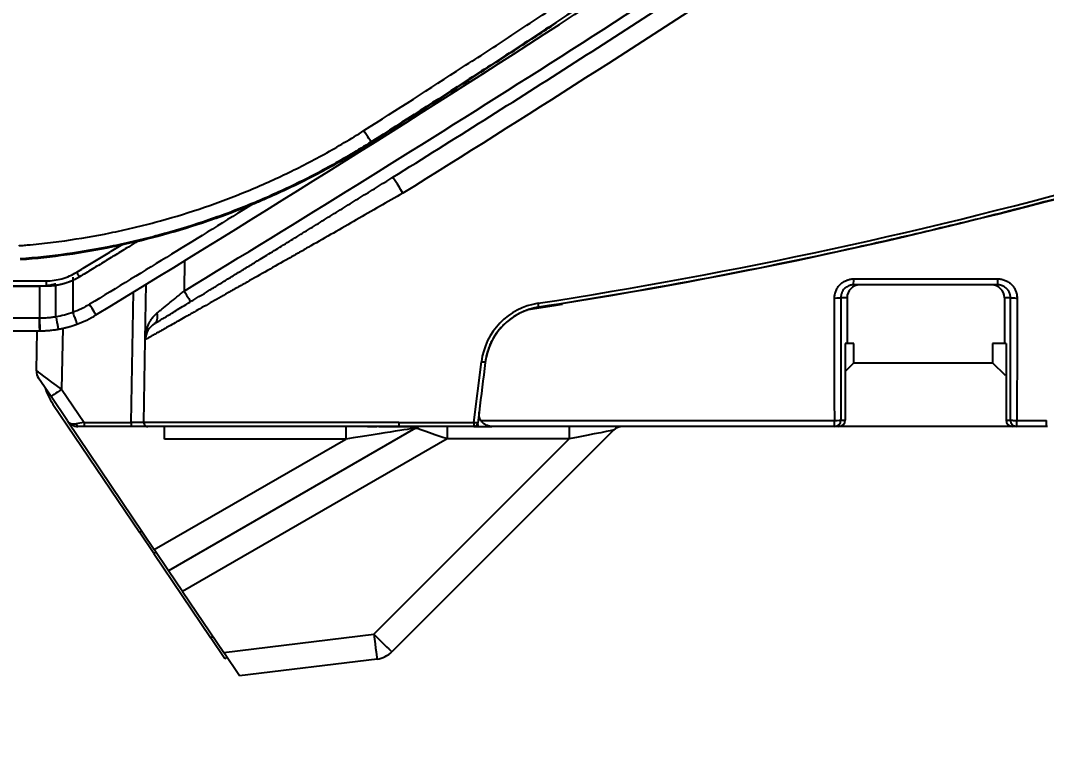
# Model space of a CAD drawing. Extents: x 86520 to 160660, y -2551 to 2752.
# Drawn here: x 90727.5 to 90807.9, y 1524 to 1580.6 of the extents above; entities that cross this region are included whole.
import ezdxf

# ---------------------------------------------------------------- set-up
doc = ezdxf.new("R2010")
doc.units = 0
doc.header["$LTSCALE"] = 10
doc.header["$MEASUREMENT"] = 0
doc.layers.get('DEFPOINTS').update_dxf_attribs({"linetype": 'CONTINUOUS'})
doc.layers.add('1', color=7, linetype='CONTINUOUS')
doc.dimstyles.new('경보기_스탈', dxfattribs={"dimtxt": 3.15, "dimasz": 2.5, "dimexe": 1, "dimexo": 1, "dimgap": 1, "dimtad": 1, "dimtoh": 1, "dimdec": 3, "dimzin": 1, "dimtxsty": 'STANDARD', "dimcen": 0, "dimclrd": 2, "dimclre": 2, "dimclrt": 4, "dimazin": 3, "dimtp": 0.1, "dimtm": 0.1, "dimtfac": 1, "dimtdec": 3, "dimtmove": 0, "dimatfit": 3})

# ---------------------------------------------------------------- blocks, each defined once
blk = doc.blocks.new('*D456')
at = {"layer": '1', "color": 1, "linetype": 'CONTINUOUS'}
for p, q in [((90896.355, 1600.83), (90896.355, 1457.618)), ((90358.158, 1582.351), (90358.158, 1457.618)), ((90881.355, 1462.618), (90373.158, 1462.618))]:
    blk.add_line(p, q, dxfattribs=at)
for points in [[(90373.158, 1465.118), (90373.158, 1460.118), (90358.158, 1462.618)], [(90881.355, 1465.118), (90881.355, 1460.118), (90896.355, 1462.618)]]:
    blk.add_solid(points, dxfattribs=at)
at = {"layer": 'DEFPOINTS', "color": 0, "linetype": 'CONTINUOUS'}
for p in [(90896.355, 1601.83), (90358.158, 1583.351), (90358.158, 1462.618)]:
    blk.add_point(p, dxfattribs=at)
at = {"layer": '1', "color": 2, "linetype": 'CONTINUOUS', "insert": (90630.878, 1475.118), "char_height": 15, "attachment_point": 5}
blk.add_mtext('539', dxfattribs=at)

msp = doc.modelspace()

# ---------------------------------------------------------------- linework, layer by layer
at = {"layer": '1', "color": 7, "linetype": 'CONTINUOUS'}
for p, q in [((90740.3305, 1561.7984), (90740.2882, 1559.3777)), ((90746.2444, 1561.8695), (90746.2444, 1561.8693)), ((90731.5597, 1560.4569), (90731.5588, 1557.6988)), ((90737.2468, 1555.5624), (90737.3232, 1559.9384)), ((90804.0821, 1559.8562), (90792.7707, 1559.8562)), ((90792.7837, 1560.3301), (90804.0951, 1560.3301)), ((90736.1335, 1549.0618), (90736.3124, 1559.3134)), ((90792.2623, 1558.8562), (90791.771, 1558.8562)), ((90792.2623, 1558.8562), (90792.2623, 1555.2566)), ((90804.5956, 1558.8562), (90804.5956, 1555.2566)), ((90805.0803, 1558.8562), (90804.5956, 1558.8562)), ((90730.7673, 1556.4768), (90730.6835, 1551.6723)), ((90728.709, 1553.1173), (90728.7638, 1556.2562)), ((90737.1333, 1549.0618), (90737.2468, 1555.5624)), ((90792.1227, 1555.2566), (90792.1227, 1549.2566)), ((90792.1229, 1555.2566), (90792.1227, 1555.2566)), ((90792.8036, 1555.2566), (90792.1229, 1555.2566)), ((90792.8036, 1553.7566), (90792.8036, 1555.2566)), ((90803.678, 1555.2566), (90803.678, 1553.7566)), ((90804.7351, 1555.2566), (90803.678, 1555.2566)), ((90804.7352, 1555.2566), (90804.7351, 1555.2566)), ((90804.7352, 1555.2566), (90804.7352, 1549.2566)), ((90763.0116, 1549.0618), (90763.5964, 1553.8246)), ((90792.8036, 1553.7566), (90792.1227, 1553.0757)), ((90792.8036, 1553.7566), (90803.678, 1553.7566)), ((90804.678, 1552.7566), (90803.678, 1553.7566)), ((90729.8544, 1551.0957), (90728.8798, 1552.5406)), ((90804.7352, 1552.7566), (90804.678, 1552.7566)), ((90730.6835, 1551.6723), (90732.4443, 1549.0618)), ((90731.1348, 1549.1974), (90729.8544, 1551.0957)), ((90730.0074, 1550.5113), (90736.7878, 1540.4589)), ((90763.414, 1549.8718), (90763.3094, 1549.02)), ((90763.5569, 1549.2304), (90791.2929, 1549.2304)), ((90791.7798, 1549.2566), (90792.1227, 1549.2566)), ((90804.7352, 1549.2566), (90805.0716, 1549.2566)), ((90805.5846, 1549.2304), (90807.8988, 1549.2304)), ((90731.1349, 1549.1974), (90737.9525, 1539.0899)), ((90732.4443, 1548.7566), (90731.9639, 1548.7566)), ((90732.4443, 1549.0618), (90732.4443, 1548.7566)), ((90732.4443, 1549.0618), (90736.1335, 1549.0618)), ((90736.1335, 1548.7566), (90732.4443, 1548.7566)), ((90736.1335, 1549.0618), (90736.1335, 1548.7566)), ((90737.4333, 1548.7566), (90736.1335, 1548.7566)), ((90757.1303, 1548.7566), (90737.4333, 1548.7566)), ((90738.7369, 1547.7653), (90738.7542, 1548.7566)), ((90758.4335, 1548.6226), (90739.0651, 1537.4403)), ((90752.9788, 1548.7566), (90752.9788, 1547.7653)), ((90773.9642, 1548.4637), (90756.5825, 1531.082)), ((90757.1303, 1549.0618), (90757.1303, 1548.7566)), ((90757.1303, 1549.0618), (90763.0116, 1549.0618)), ((90763.0116, 1548.7566), (90757.1303, 1548.7566)), ((90760.9032, 1548.7566), (90760.9032, 1547.774)), ((90763.0116, 1549.0618), (90763.0116, 1548.7566)), ((90763.012, 1548.7566), (90763.3094, 1548.7566)), ((90791.2799, 1548.7566), (90764.4073, 1548.7566)), ((90770.481, 1548.7566), (90770.481, 1547.774)), ((90791.6228, 1548.7566), (90791.2799, 1548.7566)), ((90805.2349, 1548.7566), (90791.623, 1548.7566)), ((90805.5715, 1548.7566), (90805.2351, 1548.7566)), ((90807.8857, 1548.7566), (90805.5715, 1548.7566)), ((90737.9525, 1539.0899), (90752.9788, 1547.7653)), ((90752.9788, 1547.7653), (90738.7369, 1547.7653)), ((90760.9032, 1547.774), (90740.1693, 1535.8033)), ((90755.1683, 1532.4613), (90770.481, 1547.774)), ((90770.481, 1547.774), (90760.9032, 1547.774)), ((90736.7878, 1540.4589), (90736.9614, 1540.5592)), ((90737.9089, 1538.7968), (90736.7878, 1540.4589)), ((90738.0825, 1538.897), (90737.9089, 1538.7968)), ((90737.9089, 1538.7968), (90742.3669, 1532.1875)), ((90739.0651, 1537.4403), (90737.9525, 1539.0899)), ((90740.1693, 1535.8033), (90739.0651, 1537.4403)), ((90740.1693, 1535.8033), (90743.3983, 1531.0161)), ((90743.3983, 1531.0161), (90755.1683, 1532.4613)), ((90742.3669, 1532.1875), (90742.5406, 1532.2877)), ((90743.4881, 1530.5253), (90742.3669, 1532.1875)), ((90744.6317, 1529.1874), (90743.3983, 1531.0161)), ((90743.6617, 1530.6256), (90743.4881, 1530.5253)), ((90755.412, 1530.5111), (90744.6317, 1529.1874))]:
    msp.add_line(p, q, dxfattribs=at)
for centre, radius, start, end in [((90708.9656, 1941.5883), 387.7, 278.765751, 285.702534), ((90708.9656, 1941.5831), 388, 278.765751, 285.702534), ((90768.8569, 1553.1787), 5.3, 98.765751, 173), ((90768.8569, 1553.1734), 5, 98.765751, 173), ((90708.9656, 1939.0831), 385.6, 278.698024, 279.101051), ((90738.7466, 1555.5362), 1.5, 121.271352, 179.000113), ((90729.7088, 1553.0998), 1, 179, 214), ((90734.1526, 1553.3072), 5, 197.739504, 214), ((90731.9639, 1549.7566), 1, 214, 270), ((90737.4333, 1549.0566), 0.3, 179.000113, 270), ((90758.9335, 1547.7566), 1, 90, 120), ((90763.0116, 1549.0566), 0.3, 270, 353), ((90774.6713, 1547.7566), 1, 90, 135), ((90755.1683, 1532.4962), 2, 277, 315)]:
    msp.add_arc(centre, radius, start, end, dxfattribs=at)
for centre, major_axis, ratio, start_param, end_param in [((90754.4113, 1571.9176), (0.5362, -0.8441), 0.003709, 0.0521192, 1.6227649), ((90757.4443, 1567.0287), (0.7932, -1.2731), 0.00923, 1.5856096, 3.1415927), ((90731.8763, 1560.8284), (0.2082, -0.3415), 0.006839, 0, 1.6279603), ((90729.4818, 1560.1561), (0, -0.4), 0.025445, 4.6601584, 6.2831853), ((90793.2622, 1558.8562), (0, -1), 0.999848, 3.1415927, 4.712389), ((90792.7707, 1560.3562), (0, -0.5), 0.026143, 0, 1.5186329), ((90803.5957, 1558.8562), (0, 1), 0.999848, 4.712389, 6.2831853), ((90804.0821, 1560.3562), (0, -0.5), 0.026143, 0, 1.5186329), ((90740.28, 1559.3952), (0.5203, -0.854), 0.002055, 4.7315742, 6.2831853), ((90732.8574, 1558.3523), (-0.5205, 0.8538), 0.007728, 3.1415927, 4.6872362), ((90768.0492, 1558.4115), (-0.0457, 0.2965), 0.00266, 3.1415927, 4.7296384), ((90791.2711, 1558.8562), (0.5, 0.0005), 0.052189, 4.7384514, 6.2657082), ((90805.5803, 1558.8562), (-0.5, 0.0005), 0.052141, 0.0174771, 1.5969538), ((90737.4488, 1557.673), (0.5191, -0.8547), 0.643305, 0, 1.1715533), ((90728.9534, 1557.2561), (0, 1), 0.02547, 1.5883005, 3.1415534), ((90763.5964, 1553.8193), (-0.2978, 0.0366), 0.017322, 3.1415927, 4.7145159), ((90730.6838, 1551.6544), (-1.9748, 1.4629), 0.005778, 4.7168199, 6.2873117), ((90730.6835, 1551.6549), (0.829, 0.5592), 0.014469, 1.5610369, 3.1415927), ((90791.2799, 1549.2566), (0, 0.5), 0.999848, 3.1415927, 4.712389), ((90791.2799, 1549.2566), (0, -0.5), 0.026143, 0, 1.5184749), ((90791.2799, 1549.2566), (0.5, 0.0005), 0.052339, 4.7384509, 6.2657081), ((90791.6228, 1549.2566), (0, 0.5), 0.999848, 3.1415927, 4.712389), ((90805.2351, 1549.2566), (0, -0.5), 0.999848, 4.712389, 6.2831853), ((90805.5715, 1549.2566), (0, 0.5), 0.999848, 1.5707963, 3.1415927), ((90805.5715, 1549.2566), (-0.5, 0.0005), 0.052292, 0.0174772, 1.5969539), ((90805.5715, 1549.2566), (0, 0.5), 0.026143, 3.1415927, 4.6600676), ((90807.8857, 1549.2566), (0, -0.5), 0.026143, 0, 1.5184749), ((90731.9639, 1549.7566), (-0.829, -0.5592), 0.695659, 0, 0.9773844), ((90732.436, 1549.0566), (-1.0931, -0.1678), 0.00355, 4.7043055, 5.3074769), ((90731.9639, 1549.0566), (0, 0.3), 0.493458, 1.878375, 3.1415927), ((90736.1331, 1549.0566), (-1.0002, -0.0052), 0.005232, 3.1414739, 4.7119657), ((90757.1363, 1549.0566), (-20.003, 0.0052), 0.000262, 4.712689, 6.2831808), ((90752.9335, 1547.7566), (-5.5, -0.866), 0.000282, 3.1408613, 4.7041001), ((90760.9335, 1547.7566), (-2.5, 0.866), 0.002493, 4.7253444, 6.2810259), ((90763.0116, 1549.0566), (-0.2978, 0.0366), 0.017322, 3.1415927, 4.7145159), ((90770.4287, 1547.7566), (-3.5355, -0.7071), 0.001899, 3.1387446, 4.6971999), ((90755.1683, 1532.4962), (0.2437, -1.9851), 0.002127, 4.7297122, 6.2831853), ((90755.1683, 1532.4962), (1.4142, -1.4142), 0.012342, 4.72473, 6.2831853)]:
    msp.add_ellipse(centre, major_axis=major_axis, ratio=ratio, start_param=start_param, end_param=end_param, dxfattribs=at)
for points, knots in [([(90754.3865, 1571.9634), (90756.9721, 1573.606), (90759.55, 1575.2606), (90763.4053, 1577.7603), (90764.6884, 1578.5965), (90767.2508, 1580.2747), (90768.5299, 1581.1168), (90772.3631, 1583.6498), (90774.9126, 1585.3475), (90778.7291, 1587.9056), (90779.9999, 1588.7602), (90782.5393, 1590.4729), (90783.8079, 1591.3311), (90786.3426, 1593.0505), (90787.6088, 1593.9117), (90790.1388, 1595.6369), (90791.4027, 1596.5009), (90795.1905, 1599.0974), (90797.7107, 1600.8344), (90800.8537, 1603.0138), (90801.4819, 1603.4501), (90802.7376, 1604.3236), (90803.3651, 1604.7607), (90805.2464, 1606.0735), (90806.499, 1606.9503), (90808.3755, 1608.2681), (90809.0005, 1608.7077), (90810.2491, 1609.5876), (90810.8728, 1610.028), (90812.742, 1611.3501), (90813.9856, 1612.233), (90815.8471, 1613.5596), (90816.4669, 1614.0022), (90817.7052, 1614.8881), (90818.3236, 1615.3314), (90819.2502, 1615.997), (90819.5589, 1616.219), (90820.1754, 1616.6628), (90820.4833, 1616.8847), (90821.4056, 1617.5504), (90822.0187, 1617.9941), (90823.2405, 1618.8812), (90823.8493, 1619.3246), (90825.0617, 1620.2113), (90825.6655, 1620.6546), (90826.8677, 1621.5407), (90827.4663, 1621.9834), (90828.6587, 1622.8688), (90829.2524, 1623.3116), (90830.4353, 1624.1968), (90831.0245, 1624.6392), (90831.9047, 1625.3025), (90832.1975, 1625.5235), (90832.7818, 1625.9654), (90833.0733, 1626.1862), (90833.6548, 1626.6277), (90833.9448, 1626.8483), (90834.5232, 1627.2891), (90834.8115, 1627.5093), (90835.3863, 1627.9493), (90835.6727, 1628.1691), (90836.2434, 1628.6082), (90836.5277, 1628.8275), (90837.094, 1629.2659), (90837.3761, 1629.485), (90837.938, 1629.9231), (90838.2179, 1630.1421), (90838.7757, 1630.5804), (90839.0535, 1630.7998), (90839.6074, 1631.2383), (90839.8836, 1631.4574), (90840.7098, 1632.1143), (90841.2575, 1632.5515), (90841.9377, 1633.0971), (90842.0735, 1633.2061), (90842.3441, 1633.4237), (90842.4791, 1633.5323), (90842.8827, 1633.8575), (90843.1501, 1634.0736), (90843.9478, 1634.7194), (90844.473, 1635.1472), (90845.5116, 1635.9978), (90846.0249, 1636.4205), (90847.041, 1637.2613), (90847.5438, 1637.6794), (90848.5395, 1638.5113), (90849.0326, 1638.925), (90850.0097, 1639.7476), (90850.4939, 1640.1565), (90851.2137, 1640.7665), (90851.4525, 1640.9693), (90851.8091, 1641.2725), (90851.9278, 1641.3734), (90852.1642, 1641.5748), (90852.7537, 1642.0772), (90853.3345, 1642.5741), (90854.2532, 1643.3622), (90854.7072, 1643.7527), (90855.605, 1644.5267), (90856.0488, 1644.9101), (90856.9266, 1645.6699), (90857.3606, 1646.0461), (90858.2187, 1646.7911), (90858.6429, 1647.1597), (90859.4815, 1647.8887), (90859.8957, 1648.2493), (90860.5098, 1648.785), (90860.7134, 1648.9627), (90861.1181, 1649.3165), (90861.3193, 1649.4927), (90861.9193, 1650.0187), (90862.3146, 1650.3662), (90863.0949, 1651.0535), (90863.4799, 1651.3934), (90864.2382, 1652.0637), (90864.6115, 1652.394), (90864.9785, 1652.7193)], [0, 0, 0, 0, 0.0625, 0.0625, 0.09375, 0.09375, 0.125, 0.125, 0.1875, 0.1875, 0.21875, 0.21875, 0.25, 0.25, 0.28125, 0.28125, 0.3125, 0.3125, 0.375, 0.375, 0.390625, 0.390625, 0.40625, 0.40625, 0.4375, 0.4375, 0.453125, 0.453125, 0.46875, 0.46875, 0.5, 0.5, 0.515625, 0.515625, 0.53125, 0.53125, 0.5390625, 0.5390625, 0.546875, 0.546875, 0.5625, 0.5625, 0.578125, 0.578125, 0.59375, 0.59375, 0.609375, 0.609375, 0.625, 0.625, 0.640625, 0.640625, 0.6484375, 0.6484375, 0.65625, 0.65625, 0.6640625, 0.6640625, 0.671875, 0.671875, 0.6796875, 0.6796875, 0.6875, 0.6875, 0.6953125, 0.6953125, 0.703125, 0.703125, 0.7109375, 0.7109375, 0.71875, 0.71875, 0.734375, 0.734375, 0.7382812, 0.7382812, 0.7421875, 0.7421875, 0.75, 0.75, 0.765625, 0.765625, 0.78125, 0.78125, 0.796875, 0.796875, 0.8125, 0.8125, 0.828125, 0.828125, 0.8359375, 0.8359375, 0.8398437, 0.8398437, 0.84375, 0.859375, 0.859375, 0.875, 0.875, 0.890625, 0.890625, 0.90625, 0.90625, 0.921875, 0.921875, 0.9375, 0.9375, 0.9453125, 0.9453125, 0.953125, 0.953125, 0.96875, 0.96875, 0.984375, 0.984375, 1, 1, 1, 1]), ([(90865.3661, 1651.4301), (90864.9925, 1651.1056), (90864.6126, 1650.7763), (90863.8414, 1650.1081), (90863.4501, 1649.7694), (90862.6575, 1649.0844), (90862.2563, 1648.7381), (90861.6475, 1648.2141), (90861.4434, 1648.0386), (90861.0329, 1647.6862), (90860.8265, 1647.5092), (90860.2036, 1646.9758), (90859.7836, 1646.6169), (90858.9342, 1645.8916), (90858.5049, 1645.5251), (90857.6382, 1644.7844), (90857.2007, 1644.4103), (90856.3171, 1643.6548), (90855.8711, 1643.2734), (90854.9699, 1642.5035), (90854.5147, 1642.1149), (90853.5947, 1641.3307), (90853.1298, 1640.935), (90852.5423, 1640.436), (90852.4245, 1640.3359), (90852.1882, 1640.1355), (90852.0697, 1640.035), (90851.7136, 1639.7332), (90851.4751, 1639.5313), (90850.7567, 1638.924), (90850.2735, 1638.5168), (90849.2986, 1637.6975), (90848.8068, 1637.2854), (90847.8133, 1636.4567), (90847.3117, 1636.0401), (90846.2975, 1635.2024), (90845.785, 1634.7813), (90845.0067, 1634.1459), (90844.7458, 1633.9335), (90844.2205, 1633.5073), (90843.9562, 1633.2936), (90843.4243, 1632.8648), (90843.1567, 1632.6497), (90842.7529, 1632.3258), (90842.6179, 1632.2177), (90842.3471, 1632.0011), (90842.2113, 1631.8926), (90841.8034, 1631.5669), (90841.5306, 1631.3496), (90840.9834, 1630.9146), (90840.709, 1630.697), (90840.1588, 1630.2613), (90839.8829, 1630.0433), (90839.4678, 1629.716), (90839.3293, 1629.6069), (90839.0516, 1629.3888), (90838.9125, 1629.2797), (90838.4944, 1628.9527), (90838.2146, 1628.7348), (90837.6523, 1628.2992), (90837.3699, 1628.0815), (90836.8027, 1627.646), (90836.518, 1627.4282), (90835.9463, 1626.9923), (90835.6594, 1626.7741), (90835.0839, 1626.3374), (90834.7952, 1626.1188), (90834.2165, 1625.6811), (90833.9264, 1625.4621), (90833.3449, 1625.0236), (90833.0535, 1624.8042), (90832.4696, 1624.3652), (90832.1771, 1624.1456), (90831.2978, 1623.4865), (90830.7094, 1623.0467), (90829.5282, 1622.1667), (90828.9354, 1621.7266), (90827.7449, 1620.8465), (90827.1472, 1620.4064), (90825.9467, 1619.5256), (90825.3439, 1619.085), (90824.1335, 1618.2036), (90823.526, 1617.7629), (90822.3068, 1616.8809), (90821.6952, 1616.4397), (90820.7753, 1615.7778), (90820.4683, 1615.5571), (90819.8536, 1615.1157), (90819.5459, 1614.8949), (90818.007, 1613.7917), (90816.7732, 1612.9105), (90814.3005, 1611.1509), (90813.0616, 1610.2724), (90811.1996, 1608.9569), (90810.5783, 1608.5187), (90809.3345, 1607.6432), (90808.7119, 1607.2057), (90806.8429, 1605.8944), (90805.5953, 1605.0219), (90803.7217, 1603.7156), (90803.0967, 1603.2805), (90801.8461, 1602.4113), (90801.2205, 1601.9771), (90798.0903, 1599.8082), (90795.5805, 1598.0796), (90791.8084, 1595.4955), (90790.5498, 1594.6356), (90788.0302, 1592.9186), (90786.7693, 1592.0614), (90784.2451, 1590.3502), (90782.9819, 1589.4962), (90780.453, 1587.7916), (90779.1874, 1586.9412), (90775.3868, 1584.3955), (90772.8478, 1582.706), (90769.0304, 1580.1855), (90767.7566, 1579.3474), (90765.2048, 1577.6773), (90763.9271, 1576.8451), (90760.0881, 1574.3571), (90757.5213, 1572.71), (90754.9469, 1571.0747)], [0, 0, 0, 0, 0.015625, 0.015625, 0.03125, 0.03125, 0.046875, 0.046875, 0.0546875, 0.0546875, 0.0625, 0.0625, 0.078125, 0.078125, 0.09375, 0.09375, 0.109375, 0.109375, 0.125, 0.125, 0.140625, 0.140625, 0.15625, 0.15625, 0.1601562, 0.1601562, 0.1640625, 0.1640625, 0.171875, 0.171875, 0.1875, 0.1875, 0.203125, 0.203125, 0.21875, 0.21875, 0.234375, 0.234375, 0.2421875, 0.2421875, 0.25, 0.25, 0.2578125, 0.2578125, 0.2617187, 0.2617187, 0.265625, 0.265625, 0.2734375, 0.2734375, 0.28125, 0.28125, 0.2890625, 0.2890625, 0.2929687, 0.2929687, 0.296875, 0.296875, 0.3046875, 0.3046875, 0.3125, 0.3125, 0.3203125, 0.3203125, 0.328125, 0.328125, 0.3359375, 0.3359375, 0.34375, 0.34375, 0.3515625, 0.3515625, 0.359375, 0.359375, 0.375, 0.375, 0.390625, 0.390625, 0.40625, 0.40625, 0.421875, 0.421875, 0.4375, 0.4375, 0.453125, 0.453125, 0.4609375, 0.4609375, 0.46875, 0.46875, 0.5, 0.5, 0.53125, 0.53125, 0.546875, 0.546875, 0.5625, 0.5625, 0.59375, 0.59375, 0.609375, 0.609375, 0.625, 0.625, 0.6875, 0.6875, 0.71875, 0.71875, 0.75, 0.75, 0.78125, 0.78125, 0.8125, 0.8125, 0.875, 0.875, 0.90625, 0.90625, 0.9375, 0.9375, 1, 1, 1, 1]), ([(90740.2882, 1559.3777), (90749.3533, 1564.9011), (90758.3762, 1570.4878), (90776.2837, 1581.8697), (90785.1682, 1587.6649), (90798.3498, 1596.5764), (90802.7194, 1599.5834), (90811.4032, 1605.681), (90815.7173, 1608.7716), (90821.0707, 1612.694), (90822.273, 1613.5799), (90823.5394, 1614.519), (90823.7393, 1614.6674), (90823.8725, 1614.7664), (90823.9391, 1614.8159), (90824.2728, 1615.0624), (90824.8095, 1615.4526), (90825.352, 1615.8341), (90825.761, 1616.117), (90825.8976, 1616.2108), (90826.1715, 1616.3971), (90827.4062, 1617.2301), (90828.662, 1618.0146), (90830.927, 1619.3348), (90832.0758, 1619.9577), (90834.4053, 1621.1302), (90836.7667, 1622.2294), (90839.1918, 1623.1827), (90841.6489, 1624.0624), (90842.8935, 1624.4656), (90845.4152, 1625.1971), (90846.6924, 1625.5255), (90847.9864, 1625.8153)], [0, 0, 0, 0, 0.25, 0.25, 0.5, 0.5, 0.625, 0.625, 0.75, 0.75, 0.78125, 0.7851562, 0.7871094, 0.7871094, 0.7890625, 0.7890625, 0.796875, 0.8046875, 0.8046875, 0.8085937, 0.8085937, 0.8125, 0.84375, 0.84375, 0.875, 0.875, 0.90625, 0.9375, 0.9375, 0.96875, 0.96875, 1, 1, 1, 1]), ([(90733.378, 1557.4985), (90746.4003, 1565.4376), (90759.3293, 1573.5261), (90784.8786, 1590.1873), (90797.4925, 1598.761), (90809.8386, 1607.7051)], [0, 0, 0, 0, 0.5, 0.5, 1, 1, 1, 1]), ([(90756.6511, 1568.3018), (90759.0433, 1569.7922), (90761.4315, 1571.2888), (90766.1991, 1574.2961), (90768.5785, 1575.8068), (90775.7015, 1580.362), (90780.4296, 1583.4295), (90789.8362, 1589.638), (90794.5148, 1592.7791), (90803.814, 1599.1474), (90808.4347, 1602.3746), (90813.0221, 1605.6513)], [0, 0, 0, 0, 0.125, 0.125, 0.25, 0.25, 0.5, 0.5, 0.75, 0.75, 1, 1, 1, 1]), ([(90813.8939, 1604.4569), (90809.2992, 1601.175), (90804.6715, 1597.9428), (90795.3587, 1591.5652), (90790.6736, 1588.4196), (90776.5446, 1579.0942), (90767.0271, 1573.0252), (90757.4443, 1567.0549)], [0, 0, 0, 0, 0.25, 0.25, 0.5, 0.5, 1, 1, 1, 1]), ([(90754.9638, 1571.0237), (90757.5198, 1572.647), (90760.0684, 1574.2818), (90763.8803, 1576.7508), (90765.1491, 1577.5766), (90767.4328, 1579.0701), (90768.4483, 1579.7369), (90769.4628, 1580.4052)], [0, 0, 0, 0, 0.5259698, 0.5259698, 0.7889546, 0.7889546, 1, 1, 1, 1]), ([(90727.3255, 1562.9346), (90727.3443, 1562.9361), (90727.3632, 1562.9376), (90727.4008, 1562.9405), (90727.4573, 1562.9451), (90727.5891, 1562.9558), (90727.8524, 1562.9779), (90728.3786, 1563.0253), (90729.4293, 1563.1319), (90730.3266, 1563.2439), (90732.117, 1563.4953), (90733.305, 1563.6992), (90735.0784, 1564.0599), (90735.6682, 1564.1893), (90736.4035, 1564.3625), (90736.5505, 1564.3977), (90736.8438, 1564.4691), (90737.2831, 1564.578), (90737.7204, 1564.6916), (90739.1736, 1565.0812), (90740.3217, 1565.4271), (90742.5896, 1566.1858), (90743.7094, 1566.5987), (90745.9211, 1567.4909), (90747.0128, 1567.9703), (90749.1683, 1568.9957), (90750.232, 1569.5417), (90752.3308, 1570.7014), (90753.366, 1571.3151), (90754.3865, 1571.9634)], [0, 0, 0, 0, 0.0019531, 0.0019531, 0.0039063, 0.0078125, 0.015625, 0.03125, 0.0625, 0.125, 0.125, 0.25, 0.25, 0.3125, 0.3125, 0.328125, 0.328125, 0.34375, 0.375, 0.375, 0.5, 0.5, 0.625, 0.625, 0.75, 0.75, 0.875, 0.875, 1, 1, 1, 1]), ([(90754.9469, 1571.0747), (90753.9092, 1570.4156), (90752.8566, 1569.7917), (90750.7225, 1568.6125), (90749.6409, 1568.0573), (90747.4493, 1567.0146), (90745.2291, 1566.0396), (90742.9518, 1565.1998), (90740.6459, 1564.4281), (90739.4786, 1564.0763), (90738.0011, 1563.68), (90737.5565, 1563.5643), (90737.1098, 1563.4536), (90736.8115, 1563.3809), (90736.6621, 1563.3451), (90735.9144, 1563.1689), (90735.3148, 1563.0372), (90733.5117, 1562.6701), (90731.0959, 1562.255), (90728.6571, 1561.9878), (90727.432, 1561.8915)], [0, 0, 0, 0, 0.125, 0.125, 0.25, 0.25, 0.375, 0.5, 0.5, 0.625, 0.625, 0.65625, 0.671875, 0.671875, 0.6875, 0.6875, 0.75, 0.75, 0.875, 1, 1, 1, 1]), ([(90727.4615, 1561.844), (90728.6861, 1561.9404), (90729.9015, 1562.0738), (90732.3143, 1562.4128), (90733.5118, 1562.6184), (90735.8889, 1563.1008), (90738.2483, 1563.6545), (90740.5723, 1564.3504), (90742.8785, 1565.1179), (90744.0227, 1565.5375), (90745.4415, 1566.1077), (90745.8663, 1566.2822), (90746.2898, 1566.4619), (90746.5719, 1566.5828), (90746.7128, 1566.6439), (90747.4162, 1566.9519), (90747.9745, 1567.2066), (90749.6362, 1567.9958), (90750.7263, 1568.555), (90752.8715, 1569.7396), (90753.9265, 1570.365), (90754.9638, 1571.0237)], [0, 0, 0, 0, 0.125, 0.125, 0.25, 0.25, 0.375, 0.5, 0.5, 0.625, 0.625, 0.65625, 0.671875, 0.671875, 0.6875, 0.6875, 0.75, 0.75, 0.875, 0.875, 1, 1, 1, 1]), ([(90754.9469, 1571.0747), (90754.9512, 1571.0617), (90754.9555, 1571.0487), (90754.9611, 1571.0317), (90754.9625, 1571.0277), (90754.9638, 1571.0237)], [0, 0, 0, 0, 0.7650375, 0.7650375, 1, 1, 1, 1]), ([(90817.6858, 1569.1264), (90813.6143, 1567.938), (90809.5238, 1566.8164), (90803.3592, 1565.2343), (90801.2995, 1564.7237), (90798.2028, 1563.9829), (90797.1694, 1563.7402), (90795.1002, 1563.2631), (90794.0651, 1563.029), (90788.8877, 1561.8799), (90780.5899, 1560.1809), (90772.2645, 1558.758), (90768.0949, 1558.115)], [0, 0, 0, 0, 0.25, 0.25, 0.375, 0.375, 0.4375, 0.4375, 0.5, 0.5, 0.75, 1, 1, 1, 1]), ([(90746.7761, 1562.1958), (90747.1554, 1562.4286), (90747.5409, 1562.6655), (90748.324, 1563.147), (90748.7216, 1563.3917), (90749.2261, 1563.7025), (90749.378, 1563.7961), (90749.5308, 1563.8902), (90749.6328, 1563.9531), (90749.6839, 1563.9846), (90749.9395, 1564.1422), (90750.1445, 1564.2686), (90750.7609, 1564.6489), (90751.1738, 1564.9039), (90752.0032, 1565.4166), (90752.4198, 1565.6743), (90753.2565, 1566.1925), (90754.0967, 1566.7134), (90755.3677, 1567.5028), (90756.2221, 1568.0345), (90756.6511, 1568.3018)], [0, 0, 0, 0, 0.125, 0.125, 0.25, 0.25, 0.28125, 0.296875, 0.296875, 0.3125, 0.3125, 0.375, 0.375, 0.5, 0.5, 0.625, 0.625, 0.75, 0.875, 1, 1, 1, 1]), ([(90757.4443, 1567.0549), (90756.8278, 1566.7001), (90756.215, 1566.3478), (90754.9964, 1565.6483), (90754.3907, 1565.3011), (90753.1864, 1564.6114), (90752.5878, 1564.2691), (90751.3981, 1563.5894), (90750.807, 1563.252), (90750.1464, 1562.8754), (90750.073, 1562.8336), (90749.9265, 1562.7501), (90749.8532, 1562.7083), (90749.6341, 1562.5834), (90749.1979, 1562.335), (90748.7684, 1562.0905), (90747.9184, 1561.6069), (90747.3635, 1561.2915), (90746.2781, 1560.6751), (90745.7476, 1560.3741), (90744.9712, 1559.9339), (90744.7156, 1559.7891), (90744.3373, 1559.5748), (90744.2125, 1559.504), (90743.9653, 1559.3641), (90743.8431, 1559.2948), (90743.2381, 1558.9524), (90742.7748, 1558.6902), (90741.8907, 1558.1903), (90741.4699, 1557.9524), (90740.9722, 1557.6712), (90740.825, 1557.5881), (90740.6811, 1557.5068), (90740.5859, 1557.453), (90740.5386, 1557.4263), (90740.3049, 1557.2942), (90740.1254, 1557.1928), (90739.6091, 1556.9013), (90739.2947, 1556.7237), (90738.727, 1556.4031), (90738.4738, 1556.26), (90738.2253, 1556.1195), (90738.1982, 1556.1042), (90738.1451, 1556.0741), (90738.119, 1556.0594), (90738.0425, 1556.0161), (90737.9938, 1555.9886), (90737.8548, 1555.9098), (90737.7713, 1555.8625), (90737.5482, 1555.736), (90737.436, 1555.6722), (90737.323, 1555.6074), (90737.2661, 1555.5746), (90737.2468, 1555.5628), (90737.2468, 1555.5624)], [0, 0, 0, 0, 0.0625, 0.0625, 0.125, 0.125, 0.1875, 0.1875, 0.25, 0.25, 0.2578125, 0.2578125, 0.265625, 0.265625, 0.28125, 0.3125, 0.3125, 0.375, 0.375, 0.4375, 0.4375, 0.46875, 0.46875, 0.484375, 0.484375, 0.5, 0.5, 0.5625, 0.5625, 0.625, 0.625, 0.640625, 0.6484375, 0.6484375, 0.65625, 0.65625, 0.6875, 0.6875, 0.75, 0.75, 0.8125, 0.8125, 0.8203125, 0.8203125, 0.828125, 0.828125, 0.84375, 0.84375, 0.875, 0.875, 0.9375, 0.9375, 0.96875, 1, 1, 1, 1]), ([(90731.8667, 1560.8494), (90732.0399, 1560.9549), (90732.3857, 1561.1657), (90732.9038, 1561.4818), (90733.4206, 1561.7974), (90733.9362, 1562.1124), (90734.4505, 1562.4269), (90734.9636, 1562.7408), (90735.3092, 1562.9525), (90735.4838, 1563.0594), (90735.4879, 1563.0619)], [0, 0, 0, 0, 0.1433327, 0.2863473, 0.4290439, 0.5714225, 0.7134831, 0.8552257, 0.9966503, 1, 1, 1, 1]), ([(90736.6612, 1563.2859), (90736.4553, 1563.1596), (90735.9197, 1562.8311), (90735.0542, 1562.3009), (90734.0645, 1561.6955), (90733.0747, 1561.0908), (90732.4146, 1560.6882), (90732.0845, 1560.4869)], [0, 0, 0, 0, 0.1350541, 0.3513563, 0.5676148, 0.7838294, 1, 1, 1, 1]), ([(90737.9679, 1556.8183), (90737.9679, 1556.8183), (90737.981, 1556.8262), (90738.0323, 1556.8574), (90738.1089, 1556.9039), (90738.2982, 1557.0189), (90738.4736, 1557.1255), (90738.6238, 1557.2167), (90738.6769, 1557.249), (90738.7613, 1557.3003), (90738.7903, 1557.3179), (90738.8495, 1557.3539), (90739.001, 1557.446), (90739.1695, 1557.5485), (90739.4598, 1557.7251), (90739.6154, 1557.8197), (90739.9466, 1558.0213), (90740.2981, 1558.2353), (90740.689, 1558.4734), (90740.9456, 1558.6298), (90740.9976, 1558.6614), (90741.1027, 1558.7255), (90741.1557, 1558.7578), (90741.3163, 1558.8557), (90741.4252, 1558.9221), (90741.7575, 1559.1248), (90741.9864, 1559.2644), (90742.4584, 1559.5525), (90742.7014, 1559.7009), (90743.2011, 1560.0061), (90743.7145, 1560.3199), (90744.2546, 1560.6503), (90744.6004, 1560.862), (90744.67, 1560.9046), (90744.8097, 1560.9901), (90745.02, 1561.1189), (90745.2326, 1561.2492), (90745.6611, 1561.5117), (90745.9508, 1561.6893), (90746.2444, 1561.8695)], [0, 0, 0, 0, 0.0625, 0.0625, 0.125, 0.1875, 0.25, 0.25, 0.28125, 0.28125, 0.296875, 0.296875, 0.3125, 0.375, 0.375, 0.4375, 0.4375, 0.5, 0.5625, 0.5625, 0.578125, 0.578125, 0.59375, 0.59375, 0.625, 0.625, 0.6875, 0.6875, 0.75, 0.75, 0.8125, 0.875, 0.875, 0.890625, 0.890625, 0.90625, 0.9375, 0.9375, 1, 1, 1, 1]), ([(90729.4717, 1560.177), (90729.8945, 1560.177), (90730.3076, 1560.2342), (90730.9132, 1560.4036), (90731.1134, 1560.4747), (90731.4994, 1560.6424), (90731.6862, 1560.7393), (90731.8667, 1560.8494)], [0, 0, 0, 0, 0.5, 0.5, 0.75, 0.75, 1, 1, 1, 1]), ([(90732.0845, 1560.4869), (90732.0742, 1560.4807), (90732.0537, 1560.4682), (90732.0226, 1560.4497), (90731.9915, 1560.4315), (90731.9602, 1560.4135), (90731.9287, 1560.3957), (90731.8971, 1560.3781), (90731.8654, 1560.3607), (90731.8335, 1560.3436), (90731.8016, 1560.3267), (90731.7694, 1560.31), (90731.7372, 1560.2936), (90731.7048, 1560.2774), (90731.6723, 1560.2614), (90731.6397, 1560.2456), (90731.6069, 1560.2301), (90731.5741, 1560.2148), (90731.5411, 1560.1998), (90731.5079, 1560.1849), (90731.4747, 1560.1704), (90731.4414, 1560.156), (90731.4079, 1560.1419), (90731.3743, 1560.128), (90731.3407, 1560.1144), (90731.3069, 1560.101), (90731.273, 1560.0879), (90731.239, 1560.075), (90731.2049, 1560.0623), (90731.1707, 1560.0499), (90731.1364, 1560.0377), (90731.102, 1560.0258), (90731.0675, 1560.0141), (90731.0329, 1560.0027), (90730.9982, 1559.9915), (90730.9634, 1559.9806), (90730.9285, 1559.9699), (90730.8936, 1559.9595), (90730.8585, 1559.9493), (90730.8234, 1559.9394), (90730.7882, 1559.9297), (90730.7529, 1559.9203), (90730.7176, 1559.9111), (90730.6821, 1559.9022), (90730.6466, 1559.8936), (90730.611, 1559.8852), (90730.5753, 1559.8771), (90730.5396, 1559.8692), (90730.5038, 1559.8616), (90730.468, 1559.8542), (90730.432, 1559.8471), (90730.396, 1559.8403), (90730.36, 1559.8337), (90730.3239, 1559.8274), (90730.2877, 1559.8214), (90730.2515, 1559.8156), (90730.2152, 1559.8101), (90730.1789, 1559.8049), (90730.1425, 1559.7999), (90730.1061, 1559.7952), (90730.0697, 1559.7907), (90730.0332, 1559.7865), (90729.9966, 1559.7826), (90729.96, 1559.7789), (90729.9234, 1559.7756), (90729.8868, 1559.7724), (90729.8501, 1559.7696), (90729.8134, 1559.767), (90729.7766, 1559.7647), (90729.7398, 1559.7627), (90729.703, 1559.7609), (90729.6662, 1559.7594), (90729.6294, 1559.7582), (90729.5925, 1559.7572), (90729.5556, 1559.7566), (90729.5187, 1559.7561), (90729.4941, 1559.7561), (90729.4818, 1559.7561)], [0, 0, 0, 0, 0.0131834, 0.0263709, 0.0395623, 0.0527578, 0.0659572, 0.0791607, 0.0923681, 0.1055796, 0.1187951, 0.1320146, 0.1452381, 0.1584657, 0.1716973, 0.1849329, 0.1981725, 0.2114161, 0.2246638, 0.2379156, 0.2511713, 0.2644311, 0.2776949, 0.2909628, 0.3042347, 0.3175107, 0.3307907, 0.3440748, 0.3573629, 0.3706551, 0.3839513, 0.3972516, 0.410556, 0.4238644, 0.4371769, 0.4504934, 0.4638141, 0.4771388, 0.4904675, 0.5038004, 0.5171373, 0.5304783, 0.5438234, 0.5571725, 0.5705258, 0.5838831, 0.5972446, 0.6106101, 0.6239797, 0.6373534, 0.6507313, 0.6641132, 0.6774992, 0.6908893, 0.7042836, 0.7176819, 0.7310844, 0.7444909, 0.7579016, 0.7713164, 0.7847353, 0.7981584, 0.8115855, 0.8250168, 0.8384523, 0.8518918, 0.8653355, 0.8787833, 0.8922353, 0.9056913, 0.9191516, 0.9326159, 0.9460845, 0.9595571, 0.9730339, 0.9865149, 1, 1, 1, 1]), ([(90728.9575, 1559.7561), (90728.9577, 1559.3228), (90728.9579, 1558.8895), (90728.9582, 1558.0504), (90728.9584, 1557.6445), (90728.9585, 1557.2387)], [0, 0, 0, 0, 0.516315, 0.516315, 1, 1, 1, 1]), ([(90730.2395, 1559.9243), (90730.1356, 1559.8966), (90730.0308, 1559.8723), (90729.8198, 1559.8305), (90729.7137, 1559.813), (90729.3937, 1559.7708), (90729.1794, 1559.7565), (90728.9643, 1559.7561)], [0, 0, 0, 0, 0.25, 0.25, 0.5, 0.5, 1, 1, 1, 1]), ([(90730.24, 1557.3522), (90730.2399, 1557.4528), (90730.2399, 1557.5533), (90730.2398, 1558.4106), (90730.2396, 1559.1675), (90730.2395, 1559.9243)], [0, 0, 0, 0, 0.1172503, 0.1172503, 1, 1, 1, 1]), ([(90791.2842, 1558.8301), (90791.2841, 1558.9291), (90791.2937, 1559.027), (90791.3178, 1559.148), (90791.3232, 1559.1722), (90791.3352, 1559.22), (90791.3418, 1559.2437), (90791.3631, 1559.3141), (90791.3961, 1559.406), (90791.4379, 1559.4944), (90791.4725, 1559.5593), (90791.4847, 1559.5807), (90791.51, 1559.623), (90791.5233, 1559.644), (90791.5918, 1559.7464), (90791.6539, 1559.8219), (90791.7577, 1559.9257), (90791.794, 1559.9587), (90791.8514, 1560.0057), (90791.8709, 1560.0209), (90791.9105, 1560.0502), (90791.9306, 1560.0644), (90792.0325, 1560.1324), (90792.1187, 1560.1784), (90792.2322, 1560.2254), (90792.2552, 1560.2343), (90792.3018, 1560.2509), (90792.3253, 1560.2587), (90792.396, 1560.2801), (90792.4435, 1560.2919), (90792.5873, 1560.3204), (90792.6847, 1560.3301), (90792.7837, 1560.3301)], [0, 0, 0, 0, 0.125, 0.125, 0.15625, 0.15625, 0.1875, 0.1875, 0.25, 0.3125, 0.3125, 0.34375, 0.34375, 0.375, 0.375, 0.5, 0.5, 0.5625, 0.5625, 0.59375, 0.59375, 0.625, 0.625, 0.75, 0.75, 0.78125, 0.78125, 0.8125, 0.8125, 0.875, 0.875, 1, 1, 1, 1]), ([(90792.7707, 1559.8562), (90792.7046, 1559.8562), (90792.6397, 1559.8498), (90792.5439, 1559.8307), (90792.5122, 1559.8228), (90792.465, 1559.8086), (90792.4494, 1559.8034), (90792.4183, 1559.7923), (90792.4029, 1559.7864), (90792.3272, 1559.7551), (90792.2697, 1559.7244), (90792.2018, 1559.679), (90792.1884, 1559.6696), (90792.162, 1559.65), (90792.1489, 1559.6399), (90792.1107, 1559.6085), (90792.0864, 1559.5865), (90792.0172, 1559.5173), (90791.9758, 1559.4669), (90791.9302, 1559.3986), (90791.9213, 1559.3846), (90791.9044, 1559.3564), (90791.8802, 1559.3136), (90791.8454, 1559.2399), (90791.8235, 1559.1786), (90791.8093, 1559.1317), (90791.8049, 1559.1159), (90791.7969, 1559.0841), (90791.7933, 1559.0679), (90791.7773, 1558.9873), (90791.7709, 1558.9221), (90791.771, 1558.8562)], [0, 0, 0, 0, 0.125, 0.125, 0.1875, 0.1875, 0.21875, 0.21875, 0.25, 0.25, 0.375, 0.375, 0.40625, 0.40625, 0.4375, 0.4375, 0.5, 0.5, 0.625, 0.625, 0.65625, 0.65625, 0.6875, 0.75, 0.8125, 0.8125, 0.84375, 0.84375, 0.875, 0.875, 1, 1, 1, 1]), ([(90805.0803, 1558.8562), (90805.0804, 1558.9222), (90805.0741, 1558.987), (90805.0552, 1559.0827), (90805.0474, 1559.1143), (90805.0285, 1559.177), (90805.0174, 1559.2082), (90804.98, 1559.2989), (90804.9495, 1559.3563), (90804.9044, 1559.4242), (90804.895, 1559.4376), (90804.8756, 1559.464), (90804.8654, 1559.477), (90804.8342, 1559.5152), (90804.8123, 1559.5395), (90804.7433, 1559.6087), (90804.6931, 1559.6501), (90804.625, 1559.6959), (90804.6111, 1559.7048), (90804.5829, 1559.7217), (90804.5401, 1559.7461), (90804.4665, 1559.781), (90804.4052, 1559.8031), (90804.3583, 1559.8174), (90804.3425, 1559.8218), (90804.3106, 1559.8299), (90804.2944, 1559.8335), (90804.2136, 1559.8497), (90804.1482, 1559.8562), (90804.0821, 1559.8562)], [0, 0, 0, 0, 0.125, 0.125, 0.1875, 0.1875, 0.25, 0.25, 0.375, 0.375, 0.40625, 0.40625, 0.4375, 0.4375, 0.5, 0.5, 0.625, 0.625, 0.65625, 0.65625, 0.6875, 0.75, 0.8125, 0.8125, 0.84375, 0.84375, 0.875, 0.875, 1, 1, 1, 1]), ([(90804.0951, 1560.3301), (90804.1942, 1560.3301), (90804.2922, 1560.3204), (90804.4134, 1560.2962), (90804.4376, 1560.2907), (90804.4854, 1560.2787), (90804.5091, 1560.2721), (90804.5794, 1560.2506), (90804.6714, 1560.2175), (90804.7597, 1560.1756), (90804.8246, 1560.1409), (90804.846, 1560.1287), (90804.8883, 1560.1033), (90804.9092, 1560.09), (90805.0115, 1560.0214), (90805.0868, 1559.9593), (90805.1903, 1559.8555), (90805.2232, 1559.8191), (90805.2702, 1559.7617), (90805.2854, 1559.7422), (90805.3146, 1559.7026), (90805.3287, 1559.6826), (90805.3965, 1559.5807), (90805.4423, 1559.4946), (90805.4892, 1559.3812), (90805.498, 1559.3582), (90805.5146, 1559.3116), (90805.5223, 1559.2882), (90805.5436, 1559.2176), (90805.5554, 1559.1701), (90805.5838, 1559.0265), (90805.5934, 1558.9291), (90805.5933, 1558.8301)], [0, 0, 0, 0, 0.125, 0.125, 0.15625, 0.15625, 0.1875, 0.1875, 0.25, 0.3125, 0.3125, 0.34375, 0.34375, 0.375, 0.375, 0.5, 0.5, 0.5625, 0.5625, 0.59375, 0.59375, 0.625, 0.625, 0.75, 0.75, 0.78125, 0.78125, 0.8125, 0.8125, 0.875, 0.875, 1, 1, 1, 1]), ([(90738.1572, 1557.6484), (90738.2334, 1557.7099), (90738.3119, 1557.7733), (90738.473, 1557.9035), (90738.5556, 1557.9703), (90738.7245, 1558.1071), (90738.8109, 1558.177), (90738.9431, 1558.2842), (90738.9877, 1558.3203), (90739.0552, 1558.375), (90739.0778, 1558.3934), (90739.1231, 1558.4301), (90739.2365, 1558.5222), (90739.3509, 1558.6151), (90739.5353, 1558.7649), (90739.7209, 1558.9157), (90739.9089, 1559.0687), (90740.0508, 1559.1843), (90740.0983, 1559.2229), (90740.1932, 1559.3003), (90740.2407, 1559.339), (90740.2882, 1559.3777)], [0, 0, 0, 0, 0.125, 0.125, 0.25, 0.25, 0.375, 0.375, 0.4375, 0.4375, 0.46875, 0.46875, 0.5, 0.625, 0.625, 0.75, 0.875, 0.875, 0.9375, 0.9375, 1, 1, 1, 1]), ([(90768.0949, 1558.115), (90767.9618, 1558.0945), (90767.698, 1558.0428), (90767.31, 1557.9338), (90767.0565, 1557.84), (90766.8997, 1557.7746), (90766.8684, 1557.7611), (90766.8061, 1557.7336), (90766.7133, 1557.6915), (90766.6219, 1557.6466), (90766.4413, 1557.5533), (90766.3236, 1557.4863), (90766.1511, 1557.3786), (90766.0943, 1557.3415), (90765.982, 1557.2648), (90765.9264, 1557.2252), (90765.7631, 1557.1037), (90765.5533, 1556.9338), (90765.2616, 1556.6559), (90765.0824, 1556.4554), (90764.9538, 1556.2992), (90764.891, 1556.2197), (90764.8304, 1556.138), (90764.7905, 1556.083), (90764.7708, 1556.0552), (90764.6738, 1555.9157), (90764.5287, 1555.6876), (90764.3405, 1555.3313), (90764.1816, 1554.9611), (90764.0953, 1554.7049), (90764.0477, 1554.5418), (90764.0385, 1554.509), (90764.0208, 1554.4435), (90763.9953, 1554.3451), (90763.9729, 1554.2464), (90763.9322, 1554.0484), (90763.9105, 1553.9159), (90763.8942, 1553.7828)], [0, 0, 0, 0, 0.0625, 0.125, 0.1875, 0.1875, 0.203125, 0.203125, 0.21875, 0.25, 0.25, 0.3125, 0.3125, 0.34375, 0.34375, 0.375, 0.375, 0.4375, 0.5, 0.5625, 0.5625, 0.59375, 0.609375, 0.609375, 0.625, 0.625, 0.6875, 0.75, 0.8125, 0.875, 0.875, 0.890625, 0.890625, 0.90625, 0.9375, 0.9375, 1, 1, 1, 1]), ([(90791.2929, 1549.2304), (90791.2915, 1550.8304), (90791.29, 1552.4303), (90791.2871, 1555.6302), (90791.2856, 1557.2302), (90791.2842, 1558.8301)], [0, 0, 0, 0, 0.5, 0.5, 1, 1, 1, 1]), ([(90791.771, 1558.8562), (90791.7725, 1557.2563), (90791.774, 1555.6563), (90791.7769, 1552.4565), (90791.7783, 1550.8565), (90791.7798, 1549.2566)], [0, 0, 0, 0, 0.5, 0.5, 1, 1, 1, 1]), ([(90805.0716, 1549.2566), (90805.0731, 1550.8565), (90805.0745, 1552.4565), (90805.0774, 1555.6563), (90805.0789, 1557.2563), (90805.0803, 1558.8562)], [0, 0, 0, 0, 0.5, 0.5, 1, 1, 1, 1]), ([(90805.5933, 1558.8301), (90805.5919, 1557.2302), (90805.5904, 1555.6302), (90805.5875, 1552.4303), (90805.586, 1550.8304), (90805.5846, 1549.2304)], [0, 0, 0, 0, 0.5, 0.5, 1, 1, 1, 1]), ([(90730.24, 1557.3522), (90730.144, 1557.3354), (90730.0476, 1557.3204), (90729.8414, 1557.2924), (90729.7314, 1557.2799), (90729.5111, 1557.2598), (90729.4007, 1557.2522), (90729.1797, 1557.2418), (90729.0691, 1557.239), (90728.9585, 1557.2387)], [0, 0, 0, 0, 0.2270254, 0.2270254, 0.4847034, 0.4847034, 0.7423639, 0.7423639, 1, 1, 1, 1]), ([(90731.5588, 1557.6988), (90731.3437, 1557.6197), (90731.1241, 1557.5531), (90730.6839, 1557.4372), (90730.4625, 1557.3898), (90730.2401, 1557.3509)], [0, 0, 0, 0, 0.5029538, 0.5029538, 1, 1, 1, 1]), ([(90730.2401, 1557.3509), (90730.2503, 1557.2934), (90730.261, 1557.2338), (90730.2826, 1557.1134), (90730.2936, 1557.0526), (90730.3153, 1556.9334), (90730.326, 1556.875), (90730.3464, 1556.7645), (90730.3561, 1556.7125), (90730.3738, 1556.6185), (90730.3819, 1556.5764), (90730.3959, 1556.5045), (90730.4018, 1556.4746), (90730.4115, 1556.4278), (90730.4153, 1556.4108), (90730.4206, 1556.3889), (90730.4222, 1556.3839), (90730.4229, 1556.3841)], [0, 0, 0, 0, 0.125, 0.125, 0.25, 0.25, 0.375, 0.375, 0.5, 0.5, 0.625, 0.625, 0.75, 0.75, 0.875, 0.875, 1, 1, 1, 1]), ([(90731.5588, 1557.6988), (90731.5788, 1557.6441), (90731.5995, 1557.5875), (90731.6412, 1557.4732), (90731.6622, 1557.4155), (90731.7032, 1557.3023), (90731.7232, 1557.2468), (90731.7608, 1557.1419), (90731.7784, 1557.0925), (90731.8101, 1557.003), (90731.8241, 1556.9629), (90731.848, 1556.8943), (90731.8577, 1556.8657), (90731.8727, 1556.8207), (90731.878, 1556.8043), (90731.8844, 1556.7829), (90731.8855, 1556.7778), (90731.8848, 1556.7776)], [0, 0, 0, 0, 0.125, 0.125, 0.25, 0.25, 0.375, 0.375, 0.5, 0.5, 0.625, 0.625, 0.75, 0.75, 0.875, 0.875, 1, 1, 1, 1]), ([(90737.2468, 1555.5624), (90737.247, 1555.5743), (90737.2473, 1555.5863), (90737.2479, 1555.6102), (90737.2492, 1555.6461), (90737.2534, 1555.7298), (90737.2593, 1555.8014), (90737.2693, 1555.8968), (90737.2754, 1555.9444), (90737.2897, 1556.0392), (90737.2978, 1556.0864), (90737.3255, 1556.2271), (90737.3481, 1556.32), (90737.402, 1556.5037), (90737.4334, 1556.5944), (90737.5055, 1556.7733), (90737.5462, 1556.8615), (90737.6038, 1556.9698), (90737.6156, 1556.9914), (90737.64, 1557.0343), (90737.6526, 1557.0556), (90737.6912, 1557.1191), (90737.7181, 1557.1607), (90737.8031, 1557.2832), (90737.865, 1557.3618), (90738.0012, 1557.5114), (90738.0754, 1557.5824), (90738.1572, 1557.6484)], [0, 0, 0, 0, 0.015625, 0.015625, 0.03125, 0.0625, 0.125, 0.125, 0.1875, 0.1875, 0.25, 0.25, 0.375, 0.375, 0.5, 0.5, 0.625, 0.625, 0.65625, 0.65625, 0.6875, 0.6875, 0.75, 0.75, 0.875, 0.875, 1, 1, 1, 1]), ([(90728.9585, 1557.2387), (90728.96, 1556.9798), (90728.9635, 1556.7243), (90728.9728, 1556.3614), (90728.9787, 1556.2561), (90728.9841, 1556.2561)], [0, 0, 0, 0, 0.5, 0.5, 1, 1, 1, 1]), ([(90728.9841, 1556.2561), (90729.1077, 1556.2566), (90729.2314, 1556.2597), (90729.4796, 1556.2715), (90729.6043, 1556.2801), (90729.8531, 1556.3029), (90729.9773, 1556.317), (90730.2087, 1556.3486), (90730.316, 1556.3653), (90730.4229, 1556.3841)], [0, 0, 0, 0, 0.2564476, 0.2564476, 0.5156094, 0.5156094, 0.7747716, 0.7747716, 1, 1, 1, 1]), ([(90763.5569, 1549.2304), (90763.5422, 1549.2543), (90763.5284, 1549.2788), (90763.5093, 1549.3165), (90763.5031, 1549.3292), (90763.4914, 1549.355), (90763.4858, 1549.3681), (90763.4592, 1549.4338), (90763.4426, 1549.4875), (90763.4246, 1549.5697), (90763.4197, 1549.5974), (90763.4141, 1549.6393), (90763.4126, 1549.6533), (90763.41, 1549.6816), (90763.4091, 1549.6958), (90763.4058, 1549.7666), (90763.4079, 1549.8228), (90763.4148, 1549.8785)], [0, 0, 0, 0, 0.125, 0.125, 0.1875, 0.1875, 0.25, 0.25, 0.5, 0.5, 0.625, 0.625, 0.6875, 0.6875, 0.75, 0.75, 1, 1, 1, 1]), ([(90764.4073, 1548.7566), (90764.3976, 1548.7566), (90764.3878, 1548.7567), (90764.3683, 1548.7573), (90764.3585, 1548.7577), (90764.3292, 1548.7595), (90764.3097, 1548.7612), (90764.2513, 1548.7681), (90764.2127, 1548.7749), (90764.1363, 1548.7932), (90764.0983, 1548.8047), (90764.023, 1548.8325), (90763.9856, 1548.8489), (90763.9112, 1548.8873), (90763.8749, 1548.909), (90763.8042, 1548.9578), (90763.7698, 1548.9849), (90763.7195, 1549.0303), (90763.703, 1549.0464), (90763.671, 1549.0796), (90763.6555, 1549.0968), (90763.6106, 1549.1505), (90763.5827, 1549.1889), (90763.5569, 1549.2304)], [0, 0, 0, 0, 0.03125, 0.03125, 0.0625, 0.0625, 0.125, 0.125, 0.25, 0.25, 0.375, 0.375, 0.5, 0.5, 0.625, 0.625, 0.75, 0.75, 0.8125, 0.8125, 0.875, 0.875, 1, 1, 1, 1])]:
    msp.add_open_spline(points, degree=3, knots=knots, dxfattribs=at)
for points in [[(90745.7005, 1566.2189), (90741.4378, 1563.5727), (90737.1626, 1560.9457), (90732.8771, 1558.3349)], [(90746.2444, 1561.8695), (90746.4198, 1561.9771), (90746.5971, 1562.0859), (90746.7761, 1562.1958)], [(90746.2444, 1561.8693), (90746.42, 1561.9769), (90746.5973, 1562.0855), (90746.7761, 1562.195)], [(90670.2846, 1560.1765), (90689.9952, 1560.1767), (90709.7288, 1560.1768), (90729.4717, 1560.177)], [(90732.8771, 1558.3349), (90732.4584, 1558.0798), (90732.019, 1557.8678), (90731.5588, 1557.6988)], [(90730.2401, 1557.3509), (90730.24, 1557.3513), (90730.24, 1557.3518), (90730.24, 1557.3522)], [(90731.8848, 1556.7776), (90732.406, 1556.9691), (90732.9038, 1557.2094), (90733.378, 1557.4985)], [(90728.9279, 1557.2386), (90710.4043, 1557.2385), (90691.8894, 1557.2383), (90673.3935, 1557.2382)], [(90728.9585, 1557.2387), (90728.9483, 1557.2386), (90728.9381, 1557.2386), (90728.9279, 1557.2386)], [(90673.4538, 1556.2556), (90691.9381, 1556.2558), (90710.4414, 1556.2559), (90728.9534, 1556.2561)], [(90728.9534, 1556.2561), (90728.9636, 1556.2561), (90728.9739, 1556.2561), (90728.9841, 1556.2561)], [(90763.8942, 1553.7828), (90763.7344, 1552.4813), (90763.5746, 1551.1799), (90763.4148, 1549.8785)], [(90754.6736, 1548.7566), (90754.919, 1548.7566), (90755.1643, 1548.7566), (90755.4097, 1548.7566)], [(90755.5619, 1548.7566), (90756.4777, 1548.7566), (90757.3936, 1548.7566), (90758.3094, 1548.7566)], [(90763.301, 1548.9951), (90763.3038, 1548.9156), (90763.3066, 1548.8361), (90763.3094, 1548.7566)], [(90763.3094, 1548.7566), (90763.6754, 1548.7566), (90764.0413, 1548.7566), (90764.4073, 1548.7566)], [(90807.9709, 1548.7566), (90807.9426, 1548.7566), (90807.9141, 1548.7566), (90807.8857, 1548.7566)]]:
    msp.add_open_spline(points, degree=3, dxfattribs=at)
for points, weights in [([(90729.4818, 1559.7561), (90709.7428, 1559.7559), (90690.0164, 1559.7557), (90670.3096, 1559.7556)], [1, 0.999884920234, 0.999884920234, 1]), ([(90673.3908, 1559.7556), (90691.8983, 1559.7558), (90710.4224, 1559.7559), (90728.9575, 1559.7561)], [1, 0.999898460692, 0.999898460692, 1])]:
    msp.add_rational_spline(points, weights, degree=3, dxfattribs=at)
msp.add_rational_spline([(90730.4229, 1556.3841), (90730.6695, 1556.4274), (90730.9143, 1556.4816), (90731.4024, 1556.6125), (90731.6456, 1556.6897), (90731.8848, 1556.7776)], [0.999999590505, 0.999999590685, 0.999999591051, 0.999999592146, 0.999999592913, 0.999999593863], degree=3, knots=[0, 0, 0, 0, 0.4955759, 0.4955759, 1, 1, 1, 1], dxfattribs=at)

# ---------------------------------------------------------------- dimensions: what is measured, and where the dimension line sits
dim = msp.add_linear_dim(base=(90358.1583, 1462.6183), p1=(90896.3549, 1601.8301), p2=(90358.1583, 1583.3506), text='539', dimstyle='경보기_스탈', override={"dimtxt": 15, "dimasz": 15, "dimexe": 5, "dimgap": 5, "dimtoh": 0, "dimzin": 9, "dimclrd": 1, "dimclre": 1, "dimclrt": 2, "dimfxl": 0.3}, dxfattribs=at)
dim.commit()
dim.dimension.update_dxf_attribs({"geometry": '*D456', "text_midpoint": (90630.8779, 1462.6183), "dimtype": 160})

doc.saveas('drawing.dxf')
